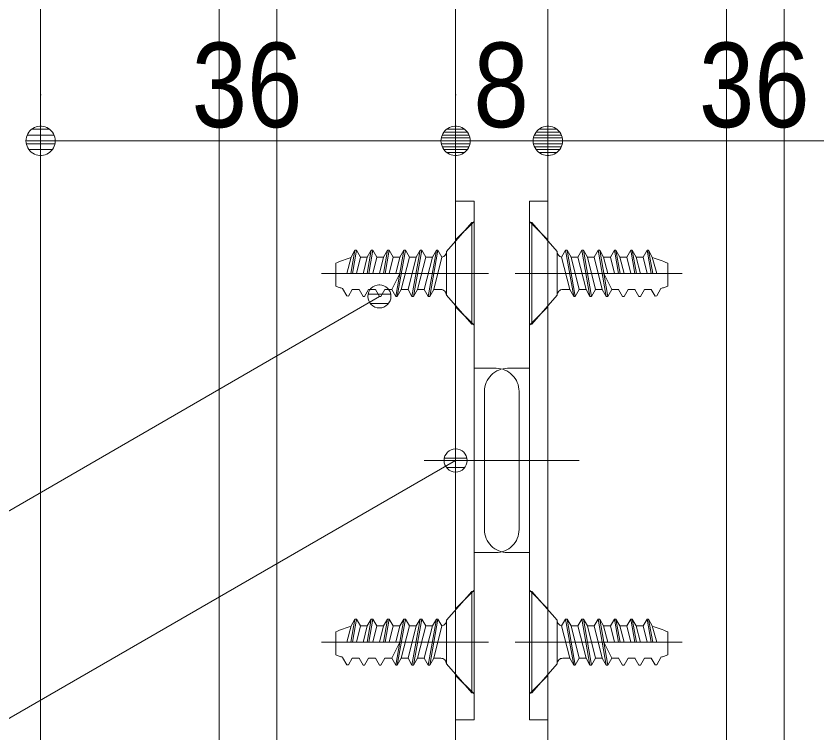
# Model space of a CAD drawing. Units: millimetres, scale not verified. Extents: x -6062 to 6062, y -3045 to 3045.
# Drawn here: x 880 to 1227.4, y 163.3 to 474.4 of the extents above; entities that cross this region are included whole.
import ezdxf
from ezdxf.enums import TextEntityAlignment as Align

# ---------------------------------------------------------------- set-up
doc = ezdxf.new("R2010")
doc.units = ezdxf.units.MM
doc.header["$LTSCALE"] = 20
for name, color, linetype, lineweight in [('0-0_2寸法-1', 7, 'Continuous', 9), ('0-1_0', 7, 'Continuous', 9), ('0-2_2寸法-3', 7, 'Continuous', 9), ('0-3_3一般', 7, 'Continuous', 9)]:
    doc.layers.add(name, color=color, linetype=linetype, lineweight=lineweight)
doc.styles.add('ＭＳ Ｐゴシック', font='')
doc.styles.get('ＭＳ Ｐゴシック').set_extended_font_data('MS PGothic')

# ---------------------------------------------------------------- blocks, each defined once
blk = doc.blocks.new('グループ-11')
at = {"layer": '0-3_3一般'}
blk.add_line((57963.7, -38700), (57963.7, 15304.9), dxfattribs=at)
blk.add_lwpolyline([(60013.7, -36100), (60013.7, 12704.9), (59513.7, 12704.9), (59513.7, -36100)], close=True, dxfattribs=at)
blk = doc.blocks.new('グループ-50')
at = {"layer": '0-3_3一般'}
for p, q in [((57803.7, 3614.9), (57803.7, 4494.9)), ((57803.7, 4494.9), (57823.7, 4494.9)), ((57823.7, 3614.9), (57823.7, 4494.9)), ((58043.7, 4244.9), (57823.7, 4494.9)), ((58043.7, 4244.9), (58043.7, 3864.9)), ((58117, 4254.9), (58082.4, 4194.9)), ((58117, 4254.9), (58130.3, 4254.9)), ((58130.3, 4254.9), (58165, 4194.9)), ((58201, 3854.9), (58130.3, 4254.9)), ((58258.3, 4254.9), (58223.7, 4194.9)), ((58258.3, 4254.9), (58271.7, 4254.9)), ((58271.7, 4254.9), (58306.3, 4194.9)), ((58342.3, 3854.9), (58271.7, 4254.9)), ((58399.7, 4254.9), (58365, 4194.9)), ((58399.7, 4254.9), (58413, 4254.9)), ((58413, 4254.9), (58447.6, 4194.9)), ((58483.7, 3854.9), (58413, 4254.9)), ((58541, 4254.9), (58576.3, 4054.9)), ((58589.7, 4054.9), (58554.3, 4254.9)), ((58682.3, 4254.9), (58647.7, 4194.9)), ((58682.3, 4254.9), (58717.7, 4054.9)), ((58682.3, 4254.9), (58695.7, 4254.9)), ((58695.7, 4254.9), (58730.3, 4194.9)), ((58731, 4054.9), (58695.7, 4254.9)), ((58823.7, 4254.9), (58789, 4194.9)), ((58823.7, 4254.9), (58837, 4254.9)), ((58859.2, 4054.9), (58823.7, 4254.9)), ((58868.8, 4194.9), (58837, 4254.9)), ((58837, 4254.9), (58872.7, 4054.9)), ((58082.4, 4194.9), (58153, 3914.9)), ((58223.7, 4194.9), (58165, 4194.9)), ((58223.7, 4194.9), (58294.4, 3914.9)), ((58306.3, 4194.9), (58365, 4194.9)), ((58365, 4194.9), (58435.7, 3914.9)), ((58447.6, 4194.9), (58506.4, 4194.9)), ((58483, 4054.9), (58447.6, 4194.9)), ((58589, 4194.9), (58647.7, 4194.9)), ((58624.3, 4054.9), (58589, 4194.9)), ((58647.7, 4194.9), (58683, 4054.9)), ((58730.3, 4194.9), (58789, 4194.9)), ((58766.8, 4050.3), (58730.3, 4194.9)), ((58789, 4194.9), (58825, 4054.9)), ((58907.4, 4054.9), (58868.8, 4194.9)), ((59003.7, 3943.3), (59003.7, 4143.3)), ((57783.7, 4054.9), (57735.3, 4054.9)), ((59127.3, 4054.9), (57783.7, 4054.9)), ((58448.3, 4054.9), (58518.3, 3914.9)), ((58541.7, 4054.9), (59003.7, 4054.9)), ((58153, 3914.9), (58093.7, 3914.9)), ((58153, 3914.9), (58187.7, 3854.9)), ((58235.6, 3914.9), (58294.4, 3914.9)), ((58294.4, 3914.9), (58329, 3854.9)), ((58435.7, 3914.9), (58377, 3914.9)), ((58435.7, 3914.9), (58470.3, 3854.9)), ((58483.7, 3854.9), (58518.3, 3914.9)), ((58578.3, 3914.9), (58518.3, 3914.9)), ((58577, 3914.9), (58611.7, 3854.9)), ((58625, 3854.9), (58659.6, 3914.9)), ((58719.6, 3914.9), (58659.6, 3914.9)), ((58718.4, 3914.9), (58753, 3854.9)), ((58766.3, 3854.9), (58801, 3914.9)), ((58861, 3914.9), (58801, 3914.9)), ((58861, 3914.9), (58894.3, 3857.1)), ((58907.7, 3859), (58944.1, 3922.1)), ((58611.7, 3854.9), (58625, 3854.9)), ((58894.3, 3857.1), (58907.7, 3859))]:
    blk.add_line(p, q, dxfattribs=at)
for points in [[(58117, 4254.9), (58187.7, 3854.9), (58201, 3854.9)], [(58258.3, 4254.9), (58329, 3854.9), (58342.3, 3854.9)], [(58399.7, 4254.9), (58470.3, 3854.9), (58483.7, 3854.9)], [(58541, 4254.9), (58506.4, 4194.9), (58541.7, 4054.9)], [(58541, 4254.9), (58554.3, 4254.9), (58589, 4194.9)], [(58201, 3854.9), (58235.6, 3914.9), (58165, 4194.9)], [(58342.3, 3854.9), (58377, 3914.9), (58306.3, 4194.9)], [(58753, 3854.9), (58766.3, 3854.9), (58801, 3914.9)], [(57803.7, 3614.9), (57823.7, 3614.9), (58043.7, 3864.9)]]:
    blk.add_lwpolyline(points, dxfattribs=at)
for centre, radius, start, end in [((58093.7, 4244.9), 50, 180, 218.85337), ((58093.7, 4244.9), 50, 218.85337, 257.70674), ((58633.7, 3319.2), 903.4, 70.33492, 74.8474), ((58633.7, 3319.2), 903.4, 65.82245, 70.33492), ((58093.7, 3864.9), 50, 135, 180), ((58093.7, 3864.9), 50, 90, 135), ((58855.6, 4314.9), 400, 282.68217, 287.20712), ((58855.6, 4314.9), 400, 287.20712, 291.73206)]:
    blk.add_arc(centre, radius, start, end, dxfattribs=at)
blk = doc.blocks.new('グループ-51')
at = {"layer": '0-3_3一般'}
for p, q in [((57303.7, 4494.9), (57083.7, 4244.9)), ((57303.7, 4494.9), (57323.7, 4494.9)), ((57303.7, 4494.9), (57303.7, 3614.9)), ((57323.7, 4494.9), (57323.7, 3614.9)), ((56254.6, 4054.9), (56290.3, 4254.9)), ((56290.3, 4254.9), (56258.6, 4194.9)), ((56303.7, 4254.9), (56268.1, 4054.9)), ((56290.3, 4254.9), (56303.7, 4254.9)), ((56338.3, 4194.9), (56303.7, 4254.9)), ((56431.7, 4254.9), (56396.3, 4054.9)), ((56397, 4194.9), (56431.7, 4254.9)), ((56409.7, 4054.9), (56445, 4254.9)), ((56431.7, 4254.9), (56445, 4254.9)), ((56479.6, 4194.9), (56445, 4254.9)), ((56573, 4254.9), (56537.7, 4054.9)), ((56551, 4054.9), (56586.3, 4254.9)), ((56714.3, 4254.9), (56643.7, 3854.9)), ((56679.7, 4194.9), (56714.3, 4254.9)), ((56714.3, 4254.9), (56727.7, 4254.9)), ((56762.3, 4194.9), (56727.7, 4254.9)), ((56855.7, 4254.9), (56785, 3854.9)), ((56821, 4194.9), (56855.7, 4254.9)), ((56855.7, 4254.9), (56869, 4254.9)), ((56903.6, 4194.9), (56869, 4254.9)), ((56997, 4254.9), (56926.3, 3854.9)), ((56962.4, 4194.9), (56997, 4254.9)), ((56997, 4254.9), (57010.3, 4254.9)), ((57045, 4194.9), (57010.3, 4254.9)), ((57083.7, 3864.9), (57083.7, 4244.9)), ((56258.6, 4194.9), (56219.9, 4054.9)), ((56302.3, 4054.9), (56338.3, 4194.9)), ((56338.3, 4194.9), (56397, 4194.9)), ((56397, 4194.9), (56360.5, 4050.3)), ((56444.3, 4054.9), (56479.6, 4194.9)), ((56479.6, 4194.9), (56538.4, 4194.9)), ((56538.4, 4194.9), (56503, 4054.9)), ((56621, 4194.9), (56679.7, 4194.9)), ((56679.7, 4194.9), (56644.4, 4054.9)), ((56691.6, 3914.9), (56762.3, 4194.9)), ((56762.3, 4194.9), (56821, 4194.9)), ((56833, 3914.9), (56903.6, 4194.9)), ((56962.4, 4194.9), (56903.6, 4194.9)), ((56974.3, 3914.9), (57045, 4194.9)), ((56123.7, 4143.3), (56123.7, 3943.3)), ((57343.7, 4054.9), (56000, 4054.9)), ((56123.7, 4054.9), (56585.6, 4054.9)), ((56609, 3914.9), (56679, 4054.9)), ((57392, 4054.9), (57343.7, 4054.9)), ((56183.2, 3922.1), (56219.7, 3859)), ((56233, 3857.1), (56266.4, 3914.9)), ((56326.4, 3914.9), (56266.4, 3914.9)), ((56326.4, 3914.9), (56361, 3854.9)), ((56374.3, 3854.9), (56409, 3914.9)), ((56467.7, 3914.9), (56407.7, 3914.9)), ((56467.7, 3914.9), (56502.3, 3854.9)), ((56515.7, 3854.9), (56550.3, 3914.9)), ((56609, 3914.9), (56549.1, 3914.9)), ((56609, 3914.9), (56643.7, 3854.9)), ((56657, 3854.9), (56691.6, 3914.9)), ((56750.4, 3914.9), (56691.6, 3914.9)), ((56798.3, 3854.9), (56833, 3914.9)), ((56833, 3914.9), (56891.7, 3914.9)), ((56939.7, 3854.9), (56974.3, 3914.9)), ((57033.7, 3914.9), (56974.3, 3914.9)), ((56219.7, 3859), (56233, 3857.1)), ((56502.3, 3854.9), (56515.7, 3854.9))]:
    blk.add_line(p, q, dxfattribs=at)
for points in [[(56538.4, 4194.9), (56573, 4254.9), (56586.3, 4254.9)], [(56585.6, 4054.9), (56621, 4194.9), (56586.3, 4254.9)], [(56643.7, 3854.9), (56657, 3854.9), (56727.7, 4254.9)], [(56785, 3854.9), (56798.3, 3854.9), (56869, 4254.9)], [(56926.3, 3854.9), (56939.7, 3854.9), (57010.3, 4254.9)], [(56821, 4194.9), (56750.4, 3914.9), (56785, 3854.9)], [(56962.4, 4194.9), (56891.7, 3914.9), (56926.3, 3854.9)], [(56326.4, 3914.9), (56361, 3854.9), (56374.3, 3854.9)], [(57083.7, 3864.9), (57303.7, 3614.9), (57323.7, 3614.9)]]:
    blk.add_lwpolyline(points, dxfattribs=at)
for centre, radius, start, end in [((57033.7, 4244.9), 50, 321.14663, 0), ((56493.7, 3319.2), 903.4, 109.66508, 114.17755), ((56493.7, 3319.2), 903.4, 105.1526, 109.66508), ((57033.7, 4244.9), 50, 282.29326, 321.14663), ((56271.8, 4314.9), 400, 248.26794, 252.79288), ((56271.8, 4314.9), 400, 252.79288, 257.31783), ((57033.7, 3864.9), 50, 45, 90), ((57033.7, 3864.9), 50, 0, 45)]:
    blk.add_arc(centre, radius, start, end, dxfattribs=at)
blk = doc.blocks.new('グループ-52')
at = {"layer": '0-3_3一般'}
for p, q in [((57803.7, 7694.9), (57823.7, 7694.9)), ((57803.7, 6814.9), (57803.7, 7694.9)), ((58043.7, 7444.9), (57823.7, 7694.9)), ((57823.7, 6814.9), (57823.7, 7694.9)), ((58043.7, 7444.9), (58043.7, 7064.9)), ((58117, 7454.9), (58130.3, 7454.9)), ((58117, 7454.9), (58187.7, 7054.9)), ((58258.3, 7454.9), (58271.7, 7454.9)), ((58258.3, 7454.9), (58329, 7054.9)), ((58399.7, 7454.9), (58413, 7454.9)), ((58399.7, 7454.9), (58470.3, 7054.9)), ((58541, 7454.9), (58506.4, 7394.9)), ((58541, 7454.9), (58576.3, 7254.9)), ((58541, 7454.9), (58554.3, 7454.9)), ((58589.7, 7254.9), (58554.3, 7454.9)), ((58554.3, 7454.9), (58589, 7394.9)), ((58682.3, 7454.9), (58717.7, 7254.9)), ((58731, 7254.9), (58695.7, 7454.9)), ((58859.2, 7254.9), (58823.7, 7454.9)), ((58823.7, 7454.9), (58837, 7454.9)), ((58837, 7454.9), (58872.7, 7254.9)), ((58868.8, 7394.9), (58837, 7454.9)), ((58235.6, 7114.9), (58165, 7394.9)), ((58223.7, 7394.9), (58165, 7394.9)), ((58377, 7114.9), (58306.3, 7394.9)), ((58306.3, 7394.9), (58365, 7394.9)), ((58483, 7254.9), (58447.6, 7394.9)), ((58447.6, 7394.9), (58506.4, 7394.9)), ((58506.4, 7394.9), (58541.7, 7254.9)), ((58624.3, 7254.9), (58589, 7394.9)), ((58589, 7394.9), (58647.7, 7394.9)), ((58766.8, 7250.3), (58730.3, 7394.9)), ((58730.3, 7394.9), (58789, 7394.9)), ((58907.4, 7254.9), (58868.8, 7394.9)), ((59003.7, 7143.3), (59003.7, 7343.3)), ((57783.7, 7254.9), (57735.3, 7254.9)), ((59127.3, 7254.9), (57783.7, 7254.9)), ((58448.3, 7254.9), (58518.3, 7114.9)), ((58541.7, 7254.9), (59003.7, 7254.9)), ((58153, 7114.9), (58093.7, 7114.9)), ((58153, 7114.9), (58187.7, 7054.9)), ((58201, 7054.9), (58235.6, 7114.9)), ((58235.6, 7114.9), (58294.4, 7114.9)), ((58294.4, 7114.9), (58329, 7054.9)), ((58342.3, 7054.9), (58377, 7114.9)), ((58435.7, 7114.9), (58377, 7114.9)), ((58435.7, 7114.9), (58470.3, 7054.9)), ((58483.7, 7054.9), (58518.3, 7114.9)), ((58578.3, 7114.9), (58518.3, 7114.9)), ((58719.6, 7114.9), (58659.6, 7114.9)), ((58718.4, 7114.9), (58753, 7054.9)), ((58766.3, 7054.9), (58801, 7114.9)), ((58861, 7114.9), (58801, 7114.9)), ((58861, 7114.9), (58894.3, 7057.1)), ((58907.7, 7059), (58944.1, 7122.1)), ((57823.7, 6814.9), (58043.7, 7064.9)), ((58187.7, 7054.9), (58201, 7054.9)), ((58329, 7054.9), (58342.3, 7054.9)), ((58470.3, 7054.9), (58483.7, 7054.9)), ((58894.3, 7057.1), (58907.7, 7059)), ((57803.7, 6814.9), (57823.7, 6814.9))]:
    blk.add_line(p, q, dxfattribs=at)
for points in [[(58117, 7454.9), (58082.4, 7394.9), (58153, 7114.9)], [(58201, 7054.9), (58130.3, 7454.9), (58165, 7394.9)], [(58258.3, 7454.9), (58223.7, 7394.9), (58294.4, 7114.9)], [(58342.3, 7054.9), (58271.7, 7454.9), (58306.3, 7394.9)], [(58399.7, 7454.9), (58365, 7394.9), (58435.7, 7114.9)], [(58483.7, 7054.9), (58413, 7454.9), (58447.6, 7394.9)], [(58682.3, 7454.9), (58647.7, 7394.9), (58683, 7254.9)], [(58682.3, 7454.9), (58695.7, 7454.9), (58730.3, 7394.9)], [(58823.7, 7454.9), (58789, 7394.9), (58825, 7254.9)], [(58577, 7114.9), (58611.7, 7054.9), (58625, 7054.9), (58659.6, 7114.9)], [(58753, 7054.9), (58766.3, 7054.9), (58801, 7114.9)]]:
    blk.add_lwpolyline(points, dxfattribs=at)
for centre, radius, start, end in [((58093.7, 7444.9), 50, 180, 218.85337), ((58093.7, 7444.9), 50, 218.85337, 257.70674), ((58633.7, 6519.2), 903.4, 70.33492, 74.8474), ((58633.7, 6519.2), 903.4, 65.82245, 70.33492), ((58093.7, 7064.9), 50, 135, 180), ((58093.7, 7064.9), 50, 90, 135), ((58855.6, 7514.9), 400, 282.68217, 287.20712), ((58855.6, 7514.9), 400, 287.20712, 291.73206)]:
    blk.add_arc(centre, radius, start, end, dxfattribs=at)
blk = doc.blocks.new('グループ-53')
at = {"layer": '0-3_3一般'}
for p, q in [((57303.7, 7694.9), (57083.7, 7444.9)), ((57303.7, 7694.9), (57303.7, 6814.9)), ((57303.7, 7694.9), (57323.7, 7694.9)), ((57323.7, 7694.9), (57323.7, 6814.9)), ((56254.6, 7254.9), (56290.3, 7454.9)), ((56290.3, 7454.9), (56258.6, 7394.9)), ((56303.7, 7454.9), (56268.1, 7254.9)), ((56290.3, 7454.9), (56303.7, 7454.9)), ((56431.7, 7454.9), (56396.3, 7254.9)), ((56409.7, 7254.9), (56445, 7454.9)), ((56573, 7454.9), (56537.7, 7254.9)), ((56538.4, 7394.9), (56573, 7454.9)), ((56551, 7254.9), (56586.3, 7454.9)), ((56573, 7454.9), (56586.3, 7454.9)), ((56621, 7394.9), (56586.3, 7454.9)), ((56657, 7054.9), (56727.7, 7454.9)), ((56714.3, 7454.9), (56727.7, 7454.9)), ((56798.3, 7054.9), (56869, 7454.9)), ((56855.7, 7454.9), (56869, 7454.9)), ((56939.7, 7054.9), (57010.3, 7454.9)), ((56997, 7454.9), (57010.3, 7454.9)), ((57083.7, 7064.9), (57083.7, 7444.9)), ((56258.6, 7394.9), (56219.9, 7254.9)), ((56338.3, 7394.9), (56397, 7394.9)), ((56397, 7394.9), (56360.5, 7250.3)), ((56479.6, 7394.9), (56538.4, 7394.9)), ((56538.4, 7394.9), (56503, 7254.9)), ((56585.6, 7254.9), (56621, 7394.9)), ((56621, 7394.9), (56679.7, 7394.9)), ((56679.7, 7394.9), (56644.4, 7254.9)), ((56821, 7394.9), (56750.4, 7114.9)), ((56762.3, 7394.9), (56821, 7394.9)), ((56962.4, 7394.9), (56891.7, 7114.9)), ((56962.4, 7394.9), (56903.6, 7394.9)), ((56123.7, 7343.3), (56123.7, 7143.3)), ((57343.7, 7254.9), (56000, 7254.9)), ((56123.7, 7254.9), (56585.6, 7254.9)), ((56609, 7114.9), (56679, 7254.9)), ((57392, 7254.9), (57343.7, 7254.9)), ((56183.2, 7122.1), (56219.7, 7059)), ((56233, 7057.1), (56266.4, 7114.9)), ((56326.4, 7114.9), (56266.4, 7114.9)), ((56326.4, 7114.9), (56361, 7054.9)), ((56374.3, 7054.9), (56409, 7114.9)), ((56467.7, 7114.9), (56407.7, 7114.9)), ((56609, 7114.9), (56549.1, 7114.9)), ((56609, 7114.9), (56643.7, 7054.9)), ((56657, 7054.9), (56691.6, 7114.9)), ((56750.4, 7114.9), (56691.6, 7114.9)), ((56750.4, 7114.9), (56785, 7054.9)), ((56798.3, 7054.9), (56833, 7114.9)), ((56833, 7114.9), (56891.7, 7114.9)), ((56891.7, 7114.9), (56926.3, 7054.9)), ((56939.7, 7054.9), (56974.3, 7114.9)), ((57033.7, 7114.9), (56974.3, 7114.9)), ((56219.7, 7059), (56233, 7057.1)), ((56643.7, 7054.9), (56657, 7054.9)), ((56785, 7054.9), (56798.3, 7054.9)), ((56926.3, 7054.9), (56939.7, 7054.9)), ((57083.7, 7064.9), (57303.7, 6814.9)), ((57303.7, 6814.9), (57323.7, 6814.9))]:
    blk.add_line(p, q, dxfattribs=at)
for points in [[(56302.3, 7254.9), (56338.3, 7394.9), (56303.7, 7454.9)], [(56397, 7394.9), (56431.7, 7454.9), (56445, 7454.9)], [(56444.3, 7254.9), (56479.6, 7394.9), (56445, 7454.9)], [(56679.7, 7394.9), (56714.3, 7454.9), (56643.7, 7054.9)], [(56691.6, 7114.9), (56762.3, 7394.9), (56727.7, 7454.9)], [(56821, 7394.9), (56855.7, 7454.9), (56785, 7054.9)], [(56833, 7114.9), (56903.6, 7394.9), (56869, 7454.9)], [(56962.4, 7394.9), (56997, 7454.9), (56926.3, 7054.9)], [(56974.3, 7114.9), (57045, 7394.9), (57010.3, 7454.9)], [(56326.4, 7114.9), (56361, 7054.9), (56374.3, 7054.9)], [(56467.7, 7114.9), (56502.3, 7054.9), (56515.7, 7054.9), (56550.3, 7114.9)]]:
    blk.add_lwpolyline(points, dxfattribs=at)
for centre, radius, start, end in [((57033.7, 7444.9), 50, 321.14663, 0), ((56493.7, 6519.2), 903.4, 109.66508, 114.17755), ((56493.7, 6519.2), 903.4, 105.1526, 109.66508), ((57033.7, 7444.9), 50, 282.29326, 321.14663), ((56271.8, 7514.9), 400, 248.26794, 252.79288), ((56271.8, 7514.9), 400, 252.79288, 257.31783), ((57033.7, 7064.9), 50, 45, 90), ((57033.7, 7064.9), 50, 0, 45)]:
    blk.add_arc(centre, radius, start, end, dxfattribs=at)
blk = doc.blocks.new('グループ-69')
at = {"layer": '0-3_3一般'}
for p, q in [((57803.7, 6431.3), (57803.7, 7881.3)), ((57963.7, 7881.3), (57803.7, 7881.3)), ((57963.7, 7521.3), (57963.7, 7881.3)), ((57803.7, 7704.9), (57963.7, 7544.9)), ((57963.7, 3381.3), (57963.7, 7521.3)), ((57678.8, 7254.9), (58093.8, 7254.9)), ((57963.7, 6964.9), (57803.7, 6804.9)), ((57803.7, 6431.3), (57613.7, 6431.3)), ((57803.7, 6431.3), (57803.7, 4831.3)), ((57413.7, 6231.3), (57413.7, 5031.3)), ((57238.1, 5631.3), (58236.1, 5631.3)), ((57803.7, 4831.3), (57613.7, 4831.3)), ((57803.7, 3381.3), (57803.7, 4831.3)), ((57803.7, 4504.9), (57963.7, 4344.9)), ((57678.8, 4054.9), (58132.8, 4054.9)), ((57963.7, 3764.9), (57803.7, 3604.9)), ((57803.7, 3381.3), (57963.7, 3381.3))]:
    blk.add_line(p, q, dxfattribs=at)
for centre, start, end in [((57613.7, 6231.3), 90, 135), ((57613.7, 6231.3), 135, 180), ((57613.7, 5031.3), 180, 225), ((57613.7, 5031.3), 225, 270)]:
    blk.add_arc(centre, 200, start, end, dxfattribs=at)
blk = doc.blocks.new('グループ-75')
at = {"layer": '0-3_3一般'}
for p, q in [((55113.7, 12704.9), (55113.7, -36100)), ((55613.7, -36100), (55613.7, 12704.9))]:
    blk.add_line(p, q, dxfattribs=at)
blk.add_lwpolyline([(57163.7, 15304.9), (57163.7, -38700), (53563.7, -38700), (53563.7, 15304.9)], close=True, dxfattribs=at)
blk = doc.blocks.new('グループ-90')
at = {"layer": '0-3_3一般'}
for p, q in [((57323.7, 7881.3), (57163.7, 7881.3)), ((57163.7, 7881.3), (57163.7, 7521.3)), ((57323.7, 7881.3), (57323.7, 6431.3)), ((57163.7, 7544.9), (57323.7, 7704.9)), ((57163.7, 7521.3), (57163.7, 3381.3)), ((57033.5, 7254.9), (57448.5, 7254.9)), ((57323.7, 6804.9), (57163.7, 6964.9)), ((57323.7, 4831.3), (57323.7, 6431.3)), ((57513.7, 6431.3), (57323.7, 6431.3)), ((57713.7, 5031.3), (57713.7, 6231.3)), ((56891.2, 5631.3), (57889.2, 5631.3)), ((57323.7, 4831.3), (57323.7, 3381.3)), ((57513.7, 4831.3), (57323.7, 4831.3)), ((57163.7, 4344.9), (57323.7, 4504.9)), ((56994.5, 4054.9), (57448.5, 4054.9)), ((57323.7, 3604.9), (57163.7, 3764.9)), ((57163.7, 3381.3), (57323.7, 3381.3))]:
    blk.add_line(p, q, dxfattribs=at)
for centre, start, end in [((57513.7, 6231.3), 45, 90), ((57513.7, 6231.3), 0, 45), ((57513.7, 5031.3), 315, 0), ((57513.7, 5031.3), 270, 315)]:
    blk.add_arc(centre, 200, start, end, dxfattribs=at)
blk = doc.blocks.new('グループ-92')
at = {"layer": '0-3_3一般'}
for name in ['グループ-75', 'グループ-11', 'グループ-90', 'グループ-69', 'グループ-53', 'グループ-52', 'グループ-51', 'グループ-50']:
    blk.add_blockref(name, (0, 0), dxfattribs=at)
blk = doc.blocks.new('グループ-93')
at = {"layer": '0-3_3一般'}
blk.add_blockref('グループ-92', (0, 0), dxfattribs=at)
blk = doc.blocks.new('_Dot')
at = {"layer": '0-1_0'}
for p, q in [((7.99, 6), (-7.99, 6)), ((-10, 0), (-20, 0)), ((9.78, 2), (-9.78, 2)), ((9.16, -3.98), (-9.16, -3.98)), ((6, -7.98), (-6, -7.98))]:
    blk.add_line(p, q, dxfattribs=at)
for points in [[(10, 0), (9.92, 1.25), (9.69, 2.49), (9.3, 3.68), (8.76, 4.82), (8.09, 5.88), (7.29, 6.85), (6.37, 7.71), (5.36, 8.44), (4.26, 9.05), (3.09, 9.51), (1.87, 9.82), (0.63, 9.98), (-0.63, 9.98), (-1.87, 9.82), (-3.09, 9.51), (-4.26, 9.05), (-5.36, 8.44), (-6.37, 7.71), (-7.29, 6.85), (-8.09, 5.88), (-8.76, 4.82), (-9.3, 3.68), (-9.69, 2.49), (-9.92, 1.25), (-10, 0), (0, 0)], [(-10, 0), (-9.92, -1.25), (-9.69, -2.49), (-9.3, -3.68), (-8.76, -4.82), (-8.09, -5.88), (-7.29, -6.85), (-6.37, -7.71), (-5.36, -8.44), (-4.26, -9.05), (-3.09, -9.51), (-1.87, -9.82), (-0.63, -9.98), (0.63, -9.98), (1.87, -9.82), (3.09, -9.51), (4.26, -9.05), (5.36, -8.44), (6.37, -7.71), (7.29, -6.85), (8.09, -5.88), (8.76, -4.82), (9.3, -3.68), (9.69, -2.49), (9.92, -1.25), (10, 0), (0, 0)]]:
    blk.add_lwpolyline(points, close=True, dxfattribs=at)

msp = doc.modelspace()

# ---------------------------------------------------------------- linework, layer by layer
at = {"layer": '0-0_2寸法-1'}
for p, q in [((890.68, 440.25), (890.88, 440.25)), ((1070.68, 424.06), (1070.68, 440.25)), ((1070.68, 440.25), (1070.88, 440.25)), ((1110.68, 440.25), (1110.88, 440.25)), ((1110.68, 440.25), (1110.88, 440.25)), ((1057.97, 420.25), (903.4, 420.25)), ((1083.4, 420.25), (1097.97, 420.25)), ((1277.97, 420.25), (1123.4, 420.25))]:
    msp.add_line(p, q, dxfattribs=at)
at = {"layer": '0-2_2寸法-3'}
for p, q in [((1037.81, 357.74), (1037.43, 357.74)), ((1037.81, 357.74), (1037.43, 357.74)), ((1042.51, 353.74), (1032.72, 353.74)), ((1041.61, 349.74), (1033.62, 349.74)), ((1070.86, 286.56), (1070.51, 286.56)), ((1070.86, 286.56), (1070.51, 286.56)), ((1075.58, 282.56), (1065.79, 282.56)), ((1074.68, 278.56), (1066.69, 278.56))]:
    msp.add_line(p, q, dxfattribs=at)
for points in [[(1037.62, 352.75), (828.43, 231.59), (542.13, 231.59)], [(1070.68, 281.56), (828.43, 141.7), (482.13, 141.7)]]:
    msp.add_lwpolyline(points, dxfattribs=at)
for centre in [(1037.62, 352.75), (1037.62, 352.75), (1070.68, 281.56), (1070.68, 281.56)]:
    msp.add_circle(centre, 5.01, dxfattribs=at)

# ---------------------------------------------------------------- block references
at = {"layer": '0-0_2寸法-1', "xscale": 0.6356201, "yscale": 0.6356201, "rotation": 180}
for p in [(890.68, 420.25), (1070.68, 420.25), (1110.68, 420.25)]:
    msp.add_blockref('_Dot', p, dxfattribs=at)
at = {"layer": '0-0_2寸法-1', "xscale": 0.6356201, "yscale": 0.6356201}
for p in [(1070.68, 420.25), (1110.68, 420.25)]:
    msp.add_blockref('_Dot', p, dxfattribs=at)
at = {"layer": '0-3_3一般', "xscale": 0.05, "yscale": 0.05}
msp.add_blockref('グループ-93', (-1787.5, 0), dxfattribs=at)

# ---------------------------------------------------------------- texts
at = {"layer": '0-0_2寸法-1', "style": 'ＭＳ Ｐゴシック', "width": 0.9}
for s, p in [('36', (956.19, 415.19)), ('8', (1078.39, 415.19)), ('36', (1176.19, 415.19))]:
    msp.add_text(s, height=36.66, dxfattribs=at).set_placement(p, align=Align.BOTTOM_LEFT)

doc.saveas('drawing.dxf')
